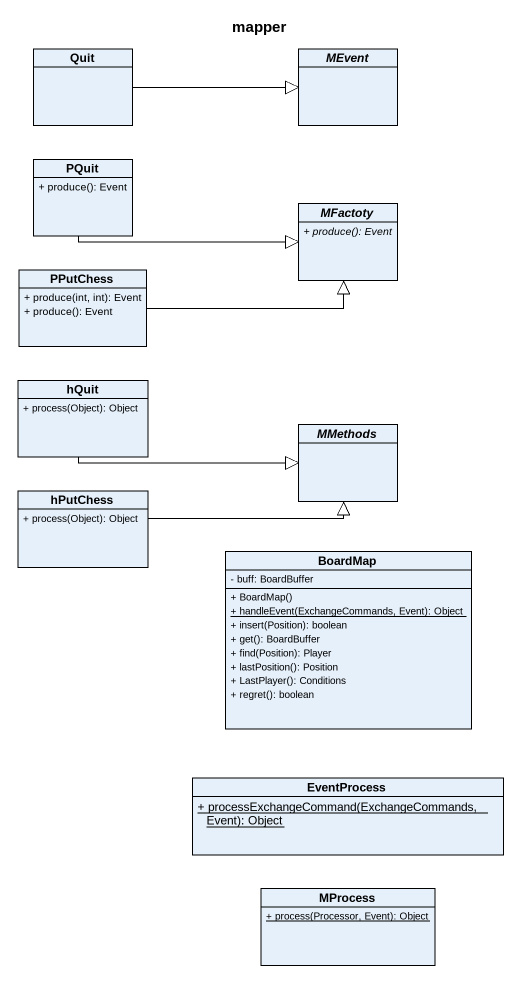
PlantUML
@startuml
title mapper
hide circle
hide empty members
skinparam classAttributeIconSize 0
class Quit
abstract class MEvent
class PQuit {
  + produce(): Event
}
abstract class MFactoty {
  {abstract} + produce(): Event
}
class PPutChess {
  + produce(int, int): Event
  + produce(): Event
}
class hQuit {
  + process(Object): Object
}
abstract class MMethods
class hPutChess {
  + process(Object): Object
}
class BoardMap {
  - buff: BoardBuffer
  + BoardMap()
  {static} + handleEvent(ExchangeCommands, Event): Object
  + insert(Position): boolean
  + get(): BoardBuffer
  + find(Position): Player
  + lastPosition(): Position
  + LastPlayer(): Conditions
  + regret(): boolean
}
class EventProcess {
  {static} + processExchangeCommand(ExchangeCommands, Event): Object
}
class MProcess {
  {static} + process(Processor, Event): Object
}
Quit -right-|> MEvent
PQuit -right-|> MFactoty
PPutChess -right-|> MFactoty
hQuit -right-|> MMethods
hPutChess -right-|> MMethods
@enduml
